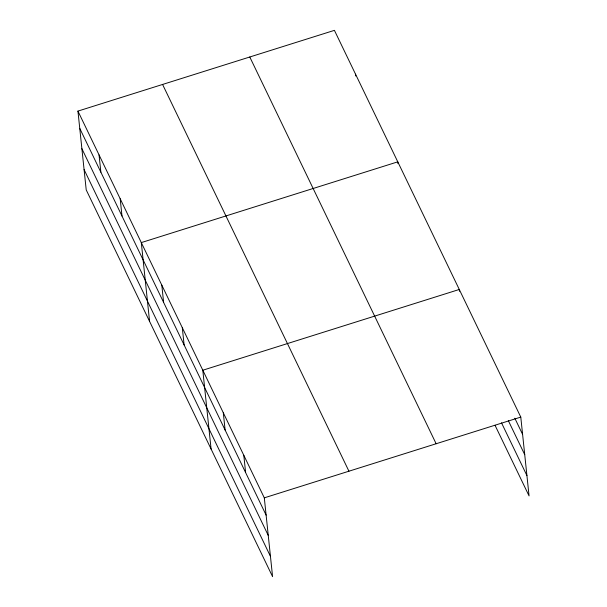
<?xml version="1.0" encoding="UTF-8"?>
<svg xmlns="http://www.w3.org/2000/svg" width="607" height="607" viewBox="0 0 607 607"><rect width="100%" height="100%" fill="white"/><g stroke="black" fill="none" stroke-linecap="round" stroke-linejoin="round"><path stroke-width="0.91" d="M77.939 111.104L264.303 497.846L272.581 576.65L86.217 189.9L77.939 111.104L334.419 30.35L520.783 417.1L529.061 495.896L495.031 425.279M264.303 497.846L520.783 417.1M514.804 418.2L522.597 434.369M508.332 420.643L524.729 454.673M501.511 422.844L526.929 475.592M249.78 56.997L436.145 443.747M162.577 84.449L348.942 471.199M79.752 128.373L266.116 515.123M81.884 148.677L268.248 535.427M84.085 169.596L270.449 556.346M459.469 291.292L459.279 289.471L202.799 370.224L211.084 449.021M397.972 163.662L397.782 161.841L141.302 242.595L149.58 321.399M355.535 74.183L355.732 75.996M243.802 455.311L245.615 472.58M223.3 412.768L225.114 430.037M182.297 327.681L184.118 344.951M161.803 285.138L163.617 302.407M120.178 198.762L121.992 216.031M99.055 154.929L100.876 172.198"/></g></svg>
